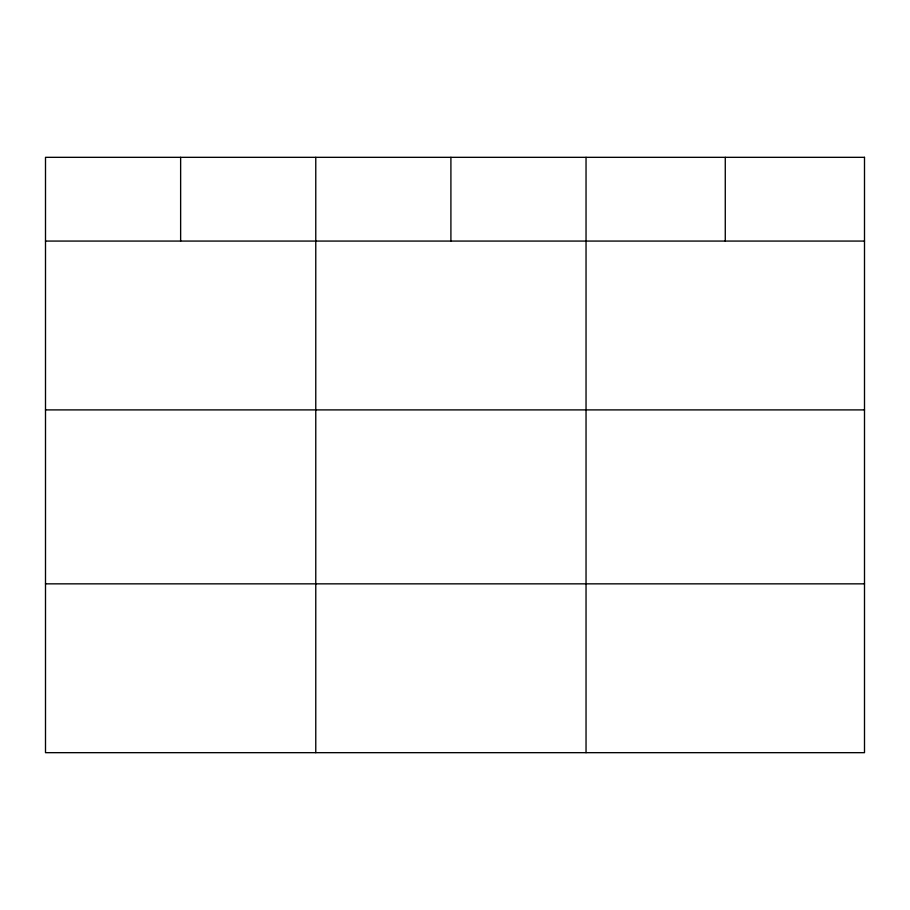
<?xml version="1.0" encoding="UTF-8"?>
<svg xmlns="http://www.w3.org/2000/svg" width="910" height="910" viewBox="0 0 910 910"><rect width="100%" height="100%" fill="white"/><g stroke="black" fill="none" stroke-linecap="round" stroke-linejoin="round"><path stroke-width="1.36" d="M45.5 241.07L864.5 241.07M45.5 409.898L864.5 409.898M45.5 583.845L864.5 583.845M725.27 157.328L725.27 241.07M586.04 157.328L586.04 752.672M450.905 157.328L450.905 241.07M315.77 157.328L315.77 752.672M180.635 157.328L180.635 241.07M864.5 157.328L45.5 157.328L45.5 752.672L864.5 752.672L864.5 157.328"/></g></svg>
